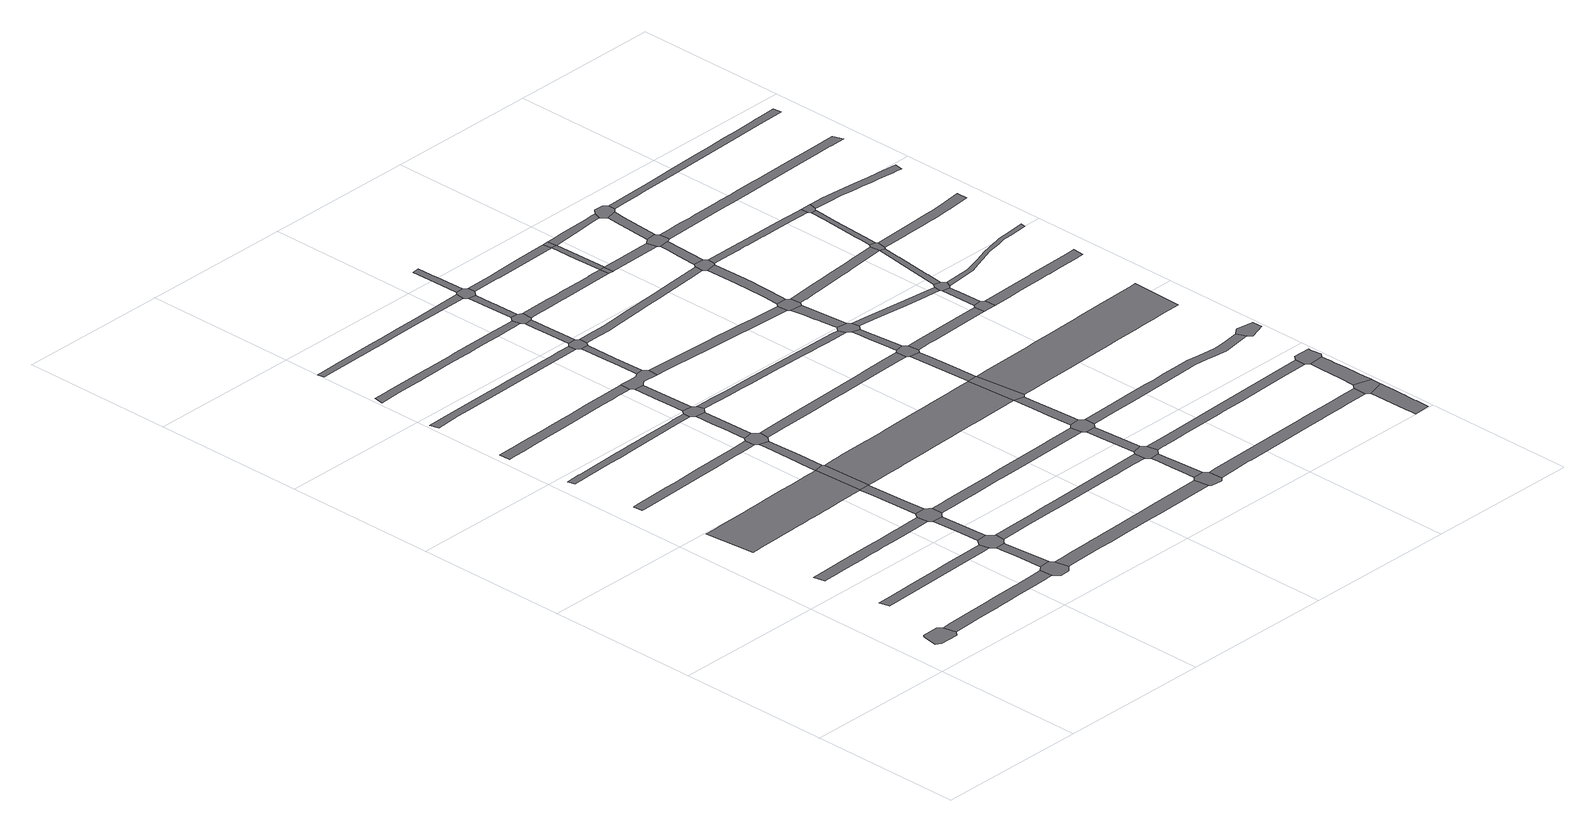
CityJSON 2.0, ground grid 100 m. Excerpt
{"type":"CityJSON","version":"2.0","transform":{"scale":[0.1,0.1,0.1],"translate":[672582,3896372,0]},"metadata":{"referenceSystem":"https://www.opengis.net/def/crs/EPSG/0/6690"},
"CityObjects":{
"road1":{"type":"Road","attributes":{"function":"9","usage":"9","RoadStructureAttribute.widthType":"9","RoadStructureAttribute.width":-9999,"RoadStructureAttribute.sectionType":"9"},"geometry":[{"type":"MultiSurface","lod":"1","boundaries":[[[0,1,2,3,4,5,6,7]]]}]},
"road2":{"type":"Road","attributes":{"function":"9","usage":"9","RoadStructureAttribute.widthType":"2","RoadStructureAttribute.width":7.6,"RoadStructureAttribute.sectionType":"1"},"geometry":[{"type":"MultiSurface","lod":"1","boundaries":[[[8,9,10,11,12,13,14,15,16,17,18,4,3,19,20,21,22,23,24,25,26,27,28,29]]]}]},
"road3":{"type":"Road","attributes":{"function":"9","usage":"9","RoadStructureAttribute.widthType":"2","RoadStructureAttribute.width":6.11,"RoadStructureAttribute.sectionType":"1"},"geometry":[{"type":"MultiSurface","lod":"1","boundaries":[[[30,31,32,33,34,35,36,37,38,39,40,41,42,43,44,45]]]}]},
"road4":{"type":"Road","attributes":{"function":"9","usage":"9","RoadStructureAttribute.widthType":"2","RoadStructureAttribute.width":6.73,"RoadStructureAttribute.sectionType":"1"},"geometry":[{"type":"MultiSurface","lod":"1","boundaries":[[[46,47,48,49,50,51,52,53,54,55,56,57,58,59,60,61,62,63,64,65,66,67,68,69]]]}]},
"road5":{"type":"Road","attributes":{"function":"9","usage":"1","RoadStructureAttribute.widthType":"1","RoadStructureAttribute.width":34.1,"RoadStructureAttribute.sectionType":"1"},"geometry":[{"type":"MultiSurface","lod":"1","boundaries":[[[70,71,72,73,74,75,76,77,78,79,80,81,82,83,84,85,86,87,88,89,90,91,92,93,94,95,96,97,98,99,100,101]]]}]},
"road6":{"type":"Road","attributes":{"function":"9","usage":"9","RoadStructureAttribute.widthType":"9","RoadStructureAttribute.width":-9999,"RoadStructureAttribute.sectionType":"9"},"geometry":[{"type":"MultiSurface","lod":"1","boundaries":[[[102,103,104,105,106,8,29,107,108]]]}]},
"road7":{"type":"Road","attributes":{"function":"9","usage":"9","RoadStructureAttribute.widthType":"2","RoadStructureAttribute.width":6.17,"RoadStructureAttribute.sectionType":"1"},"geometry":[{"type":"MultiSurface","lod":"1","boundaries":[[[109,110,111,112,113,114,115,116,117,118,119,120,121,122,123,124,125,126,127,128,129]]]}]},
"road8":{"type":"Road","attributes":{"function":"9","usage":"9","RoadStructureAttribute.widthType":"2","RoadStructureAttribute.width":7.57,"RoadStructureAttribute.sectionType":"1"},"geometry":[{"type":"MultiSurface","lod":"1","boundaries":[[[130,131,132,133,106,105,134,135,136]]]}]},
"road9":{"type":"Road","attributes":{"function":"9","usage":"9","RoadStructureAttribute.widthType":"9","RoadStructureAttribute.width":-9999,"RoadStructureAttribute.sectionType":"9"},"geometry":[{"type":"MultiSurface","lod":"1","boundaries":[[[34,33,137,130,136,138,139,140,141,142]]]}]},
"road10":{"type":"Road","attributes":{"function":"9","usage":"9","RoadStructureAttribute.widthType":"3","RoadStructureAttribute.width":4.67,"RoadStructureAttribute.sectionType":"1"},"geometry":[{"type":"MultiSurface","lod":"1","boundaries":[[[143,144,145,146,147,148,149,150,151,152,153,154,155,156,157,158,159,160,161,162,163,164,165]]]}]},
"road11":{"type":"Road","attributes":{"function":"9","usage":"9","RoadStructureAttribute.widthType":"2","RoadStructureAttribute.width":7.57,"RoadStructureAttribute.sectionType":"1"},"geometry":[{"type":"MultiSurface","lod":"1","boundaries":[[[141,166,167,168,169,170,142]]]}]},
"road12":{"type":"Road","attributes":{"function":"9","usage":"9","RoadStructureAttribute.widthType":"9","RoadStructureAttribute.width":-9999,"RoadStructureAttribute.sectionType":"9"},"geometry":[{"type":"MultiSurface","lod":"1","boundaries":[[[171,60,59,169,168,172,173,174,175,176]]]}]},
"road13":{"type":"Road","attributes":{"function":"9","usage":"9","RoadStructureAttribute.widthType":"2","RoadStructureAttribute.width":6.96,"RoadStructureAttribute.sectionType":"1"},"geometry":[{"type":"MultiSurface","lod":"1","boundaries":[[[177,178,179,180,181,182,183,184,185,186,187,188,189,190,191,192,193,194,195,196,197,198,199,200,201]]]}]},
"road14":{"type":"Road","attributes":{"function":"9","usage":"9","RoadStructureAttribute.widthType":"2","RoadStructureAttribute.width":7.57,"RoadStructureAttribute.sectionType":"1"},"geometry":[{"type":"MultiSurface","lod":"1","boundaries":[[[202,203,204,100,205,206,171,176]]]}]},
"road15":{"type":"Road","attributes":{"function":"9","usage":"9","RoadStructureAttribute.widthType":"9","RoadStructureAttribute.width":-9999,"RoadStructureAttribute.sectionType":"9"},"geometry":[{"type":"MultiSurface","lod":"1","boundaries":[[[207,208,101,100,204]]]}]},
"road16":{"type":"Road","attributes":{"function":"9","usage":"9","RoadStructureAttribute.widthType":"3","RoadStructureAttribute.width":5.12,"RoadStructureAttribute.sectionType":"1"},"geometry":[{"type":"MultiSurface","lod":"1","boundaries":[[[209,210,211,212,213,214,215,216,217,218,219,220,221,222,223,224,225,226,227,228,229,230,231]]]}]},
"road17":{"type":"Road","attributes":{"function":"9","usage":"9","RoadStructureAttribute.widthType":"2","RoadStructureAttribute.width":6.34,"RoadStructureAttribute.sectionType":"1"},"geometry":[{"type":"MultiSurface","lod":"1","boundaries":[[[208,232,233,234,235,236,237,238,239,240,241,101]]]}]},
"road18":{"type":"Road","attributes":{"function":"9","usage":"9","RoadStructureAttribute.widthType":"3","RoadStructureAttribute.width":5.44,"RoadStructureAttribute.sectionType":"1"},"geometry":[{"type":"MultiSurface","lod":"1","boundaries":[[[242,243,244,245,246,247,248,249,250,251,252,253,254,255,256,257,258,259,260,261,262,263,264,265,266,267,268,269,270,271]]]}]},
"road19":{"type":"Road","attributes":{"function":"9","usage":"9","RoadStructureAttribute.widthType":"9","RoadStructureAttribute.width":-9999,"RoadStructureAttribute.sectionType":"9"},"geometry":[{"type":"MultiSurface","lod":"1","boundaries":[[[236,235,272,273,274,275,109,129]]]}]},
"road20":{"type":"Road","attributes":{"function":"9","usage":"9","RoadStructureAttribute.widthType":"2","RoadStructureAttribute.width":6.34,"RoadStructureAttribute.sectionType":"1"},"geometry":[{"type":"MultiSurface","lod":"1","boundaries":[[[276,277,278,279,280,281,275,274,282]]]}]},
"road21":{"type":"Road","attributes":{"function":"9","usage":"9","RoadStructureAttribute.widthType":"2","RoadStructureAttribute.width":8.76,"RoadStructureAttribute.sectionType":"1"},"geometry":[{"type":"MultiSurface","lod":"1","boundaries":[[[283,284,285,286,287,288,289,290,291,292,293,294,295,296,297,104,103,298,299,300,301,302,303,304,305,306,307,308]]]}]},
"road22":{"type":"Road","attributes":{"function":"9","usage":"9","RoadStructureAttribute.widthType":"3","RoadStructureAttribute.width":4.63,"RoadStructureAttribute.sectionType":"1"},"geometry":[{"type":"MultiSurface","lod":"1","boundaries":[[[309,310,311,312,313,314,315,316,317,318,319,320,321,322,323,324,325,326]]]}]},
"road23":{"type":"Road","attributes":{"function":"9","usage":"9","RoadStructureAttribute.widthType":"9","RoadStructureAttribute.width":-9999,"RoadStructureAttribute.sectionType":"9"},"geometry":[{"type":"MultiSurface","lod":"1","boundaries":[[[276,282,327,328,329,330,148,147]]]}]},
"road24":{"type":"Road","attributes":{"function":"9","usage":"9","RoadStructureAttribute.widthType":"2","RoadStructureAttribute.width":6.34,"RoadStructureAttribute.sectionType":"1"},"geometry":[{"type":"MultiSurface","lod":"1","boundaries":[[[331,332,333,334,335,336,330,329]]]}]},
"road25":{"type":"Road","attributes":{"function":"9","usage":"9","RoadStructureAttribute.widthType":"2","RoadStructureAttribute.width":6.38,"RoadStructureAttribute.sectionType":"1"},"geometry":[{"type":"MultiSurface","lod":"1","boundaries":[[[139,337,338,339,340,341,342,343,344,345,346,347,348,349,350,351,352,353,354,355,356,140]]]}]},
"road26":{"type":"Road","attributes":{"function":"9","usage":"9","RoadStructureAttribute.widthType":"9","RoadStructureAttribute.width":-9999,"RoadStructureAttribute.sectionType":"9"},"geometry":[{"type":"MultiSurface","lod":"1","boundaries":[[[357,358,359,360,188,187,361,333,332,362,363,364,365,366,367]]]}]},
"road27":{"type":"Road","attributes":{"function":"9","usage":"9","RoadStructureAttribute.widthType":"2","RoadStructureAttribute.width":7.06,"RoadStructureAttribute.sectionType":"1"},"geometry":[{"type":"MultiSurface","lod":"1","boundaries":[[[173,368,369,370,371,372,373,374,375,376,377,378,379,380,381,382,383,384,385,386,387,388,389,390,391,392,174]]]}]},
"road28":{"type":"Road","attributes":{"function":"9","usage":"9","RoadStructureAttribute.widthType":"2","RoadStructureAttribute.width":6.54,"RoadStructureAttribute.sectionType":"1"},"geometry":[{"type":"MultiSurface","lod":"1","boundaries":[[[366,393,394,395,396,397,398,367]]]}]},
"road29":{"type":"Road","attributes":{"function":"9","usage":"1","RoadStructureAttribute.widthType":"1","RoadStructureAttribute.width":34.1,"RoadStructureAttribute.sectionType":"1"},"geometry":[{"type":"MultiSurface","lod":"1","boundaries":[[[399,400,401,402,403,404,405,406,407,408,409,410,411,412,413,414,415,207,204,416,417,418,419,420,421,422,423,424,425,426,427,428,429,430,431,432]]]}]},
"road30":{"type":"Road","attributes":{"function":"9","usage":"9","RoadStructureAttribute.widthType":"9","RoadStructureAttribute.width":-9999,"RoadStructureAttribute.sectionType":"9"},"geometry":[{"type":"MultiSurface","lod":"1","boundaries":[[[433,434,220,219,395,394,435,436]]]}]},
"road31":{"type":"Road","attributes":{"function":"9","usage":"9","RoadStructureAttribute.widthType":"2","RoadStructureAttribute.width":6.54,"RoadStructureAttribute.sectionType":"1"},"geometry":[{"type":"MultiSurface","lod":"1","boundaries":[[[437,438,439,440,441,442,434,433]]]}]},
"road32":{"type":"Road","attributes":{"function":"9","usage":"9","RoadStructureAttribute.widthType":"9","RoadStructureAttribute.width":-9999,"RoadStructureAttribute.sectionType":"9"},"geometry":[{"type":"MultiSurface","lod":"1","boundaries":[[[443,444,257,256,440,439,445,446]]]}]},
"road33":{"type":"Road","attributes":{"function":"9","usage":"9","RoadStructureAttribute.widthType":"2","RoadStructureAttribute.width":7.12,"RoadStructureAttribute.sectionType":"1"},"geometry":[{"type":"MultiSurface","lod":"1","boundaries":[[[272,447,448,449,450,451,452,453,454,455,456,457,458,459,460,461,462,463,464,465,466,467,468,469,470,471,273]]]}]},
"road34":{"type":"Road","attributes":{"function":"9","usage":"9","RoadStructureAttribute.widthType":"2","RoadStructureAttribute.width":6.54,"RoadStructureAttribute.sectionType":"1"},"geometry":[{"type":"MultiSurface","lod":"1","boundaries":[[[472,444,443,473,474,475,476,477,478]]]}]},
"road35":{"type":"Road","attributes":{"function":"9","usage":"9","RoadStructureAttribute.widthType":"9","RoadStructureAttribute.width":-9999,"RoadStructureAttribute.sectionType":"9"},"geometry":[{"type":"MultiSurface","lod":"1","boundaries":[[[479,480,481,309,326,478,477,482,483]]]}]},
"road36":{"type":"Road","attributes":{"function":"9","usage":"9","RoadStructureAttribute.widthType":"3","RoadStructureAttribute.width":4.67,"RoadStructureAttribute.sectionType":"1"},"geometry":[{"type":"MultiSurface","lod":"1","boundaries":[[[327,484,485,486,487,488,489,490,491,492,493,494,495,496,497,498,499,500,501,502,503,504,505,506,328]]]}]},
"road37":{"type":"Road","attributes":{"function":"9","usage":"9","RoadStructureAttribute.widthType":"9","RoadStructureAttribute.width":-9999,"RoadStructureAttribute.sectionType":"9"},"geometry":[{"type":"MultiSurface","lod":"1","boundaries":[[[507,508,509,283,308,510,511,512]]]}]},
"road38":{"type":"Road","attributes":{"function":"9","usage":"9","RoadStructureAttribute.widthType":"2","RoadStructureAttribute.width":6.54,"RoadStructureAttribute.sectionType":"1"},"geometry":[{"type":"MultiSurface","lod":"1","boundaries":[[[513,514,481,480,515,516,517,518]]]}]},
"road39":{"type":"Road","attributes":{"function":"9","usage":"9","RoadStructureAttribute.widthType":"2","RoadStructureAttribute.width":7.43,"RoadStructureAttribute.sectionType":"1"},"geometry":[{"type":"MultiSurface","lod":"1","boundaries":[[[519,520,521,522,509,508,523,524,525]]]}]},
"road40":{"type":"Road","attributes":{"function":"9","usage":"9","RoadStructureAttribute.widthType":"9","RoadStructureAttribute.width":-9999,"RoadStructureAttribute.sectionType":"9"},"geometry":[{"type":"MultiSurface","lod":"1","boundaries":[[[526,527,528,529,349,348,519,525]]]}]},
"road41":{"type":"Road","attributes":{"function":"9","usage":"9","RoadStructureAttribute.widthType":"2","RoadStructureAttribute.width":6.96,"RoadStructureAttribute.sectionType":"1"},"geometry":[{"type":"MultiSurface","lod":"1","boundaries":[[[530,531,532,533,534,535,536,537,538,539,540,541,542,543,365,364]]]}]},
"road42":{"type":"Road","attributes":{"function":"9","usage":"9","RoadStructureAttribute.widthType":"2","RoadStructureAttribute.width":7.43,"RoadStructureAttribute.sectionType":"1"},"geometry":[{"type":"MultiSurface","lod":"1","boundaries":[[[544,545,529,528,546,547,548,549]]]}]},
"road43":{"type":"Road","attributes":{"function":"9","usage":"9","RoadStructureAttribute.widthType":"9","RoadStructureAttribute.width":-9999,"RoadStructureAttribute.sectionType":"9"},"geometry":[{"type":"MultiSurface","lod":"1","boundaries":[[[550,551,378,377,544,549,552,553]]]}]},
"road44":{"type":"Road","attributes":{"function":"9","usage":"9","RoadStructureAttribute.widthType":"2","RoadStructureAttribute.width":6.18,"RoadStructureAttribute.sectionType":"1"},"geometry":[{"type":"MultiSurface","lod":"1","boundaries":[[[554,555,556,557,558,559,560,561,562,563,446,445,564,565,566,567,568,569,570]]]}]},
"road45":{"type":"Road","attributes":{"function":"9","usage":"9","RoadStructureAttribute.widthType":"2","RoadStructureAttribute.width":7.43,"RoadStructureAttribute.sectionType":"1"},"geometry":[{"type":"MultiSurface","lod":"1","boundaries":[[[571,572,573,551,550,574,575,576,577,430]]]}]},
"road46":{"type":"Road","attributes":{"function":"9","usage":"9","RoadStructureAttribute.widthType":"3","RoadStructureAttribute.width":5.29,"RoadStructureAttribute.sectionType":"1"},"geometry":[{"type":"MultiSurface","lod":"1","boundaries":[[[435,578,579,580,581,582,583,584,585,586,587,588,589,590,591,592,593,594,595,596,597,436]]]}]},
"road47":{"type":"Road","attributes":{"function":"9","usage":"9","RoadStructureAttribute.widthType":"3","RoadStructureAttribute.width":5.24,"RoadStructureAttribute.sectionType":"1"},"geometry":[{"type":"MultiSurface","lod":"1","boundaries":[[[598,599,600,601,602,603,604,605,606,607,608,479,483]]]}]},
"road48":{"type":"Road","attributes":{"function":"9","usage":"9","RoadStructureAttribute.widthType":"9","RoadStructureAttribute.width":-9999,"RoadStructureAttribute.sectionType":"9"},"geometry":[{"type":"MultiSurface","lod":"1","boundaries":[[[577,609,610,431,430]]]}]},
"road49":{"type":"Road","attributes":{"function":"9","usage":"9","RoadStructureAttribute.widthType":"3","RoadStructureAttribute.width":5.95,"RoadStructureAttribute.sectionType":"1"},"geometry":[{"type":"MultiSurface","lod":"1","boundaries":[[[611,612,431,610,613,614,615,616,617]]]}]},
"road50":{"type":"Road","attributes":{"function":"9","usage":"9","RoadStructureAttribute.widthType":"9","RoadStructureAttribute.width":-9999,"RoadStructureAttribute.sectionType":"9"},"geometry":[{"type":"MultiSurface","lod":"1","boundaries":[[[618,619,620,621,460,459,611,617]]]}]},
"road51":{"type":"Road","attributes":{"function":"9","usage":"9","RoadStructureAttribute.widthType":"2","RoadStructureAttribute.width":6.65,"RoadStructureAttribute.sectionType":"1"},"geometry":[{"type":"MultiSurface","lod":"1","boundaries":[[[622,623,624,625,621,620,626,627,628]]]}]},
"road52":{"type":"Road","attributes":{"function":"9","usage":"9","RoadStructureAttribute.widthType":"9","RoadStructureAttribute.width":-9999,"RoadStructureAttribute.sectionType":"9"},"geometry":[{"type":"MultiSurface","lod":"1","boundaries":[[[629,630,554,570]]]}]},
"road53":{"type":"Road","attributes":{"function":"9","usage":"9","RoadStructureAttribute.widthType":"9","RoadStructureAttribute.width":-9999,"RoadStructureAttribute.sectionType":"9"},"geometry":[{"type":"MultiSurface","lod":"1","boundaries":[[[631,632,633,498,497,622,628,634]]]}]},
"road54":{"type":"Road","attributes":{"function":"9","usage":"9","RoadStructureAttribute.widthType":"4","RoadStructureAttribute.width":3.49,"RoadStructureAttribute.sectionType":"1"},"geometry":[{"type":"MultiSurface","lod":"1","boundaries":[[[635,636,601,637,638,639,640,641,554,630,642]]]}]},
"road55":{"type":"Road","attributes":{"function":"9","usage":"9","RoadStructureAttribute.widthType":"2","RoadStructureAttribute.width":6.65,"RoadStructureAttribute.sectionType":"1"},"geometry":[{"type":"MultiSurface","lod":"1","boundaries":[[[643,644,645,646,647,648,649,650,651,652,633,632]]]}]},
"road56":{"type":"Road","attributes":{"function":"9","usage":"9","RoadStructureAttribute.widthType":"2","RoadStructureAttribute.width":8.28,"RoadStructureAttribute.sectionType":"1"},"geometry":[{"type":"MultiSurface","lod":"1","boundaries":[[[512,653,654,655,656,657,658,659,660,661,662,663,664,665,666,667,668,669,670,671,507]]]}]},
"road57":{"type":"Road","attributes":{"function":"9","usage":"9","RoadStructureAttribute.widthType":"9","RoadStructureAttribute.width":-9999,"RoadStructureAttribute.sectionType":"9"},"geometry":[{"type":"MultiSurface","lod":"1","boundaries":[[[601,636,672,673,602]]]}]},
"road58":{"type":"Road","attributes":{"function":"9","usage":"9","RoadStructureAttribute.widthType":"9","RoadStructureAttribute.width":-9999,"RoadStructureAttribute.sectionType":"9"},"geometry":[{"type":"MultiSurface","lod":"1","boundaries":[[[535,645,644,674,675,676,677,536]]]}]},
"road59":{"type":"Road","attributes":{"function":"9","usage":"9","RoadStructureAttribute.widthType":"2","RoadStructureAttribute.width":6.18,"RoadStructureAttribute.sectionType":"1"},"geometry":[{"type":"MultiSurface","lod":"1","boundaries":[[[630,629,678,679,680,681,682,683,684]]]}]},
"road60":{"type":"Road","attributes":{"function":"9","usage":"9","RoadStructureAttribute.widthType":"2","RoadStructureAttribute.width":6.67,"RoadStructureAttribute.sectionType":"1"},"geometry":[{"type":"MultiSurface","lod":"1","boundaries":[[[685,686,687,688,689,527,526,690,691,692,693,694,695,696,697,698,699,700,701,702,703,704,705]]]}]},
"road61":{"type":"Road","attributes":{"function":"9","usage":"9","RoadStructureAttribute.widthType":"2","RoadStructureAttribute.width":6.65,"RoadStructureAttribute.sectionType":"1"},"geometry":[{"type":"MultiSurface","lod":"1","boundaries":[[[706,707,708,709,710,711,677,676,712,713,714,715,716,717]]]}]},
"road62":{"type":"Road","attributes":{"function":"9","usage":"9","RoadStructureAttribute.widthType":"2","RoadStructureAttribute.width":7.12,"RoadStructureAttribute.sectionType":"1"},"geometry":[{"type":"MultiSurface","lod":"1","boundaries":[[[718,619,618,719,720,721,722,723]]]}]},
"road63":{"type":"Road","attributes":{"function":"9","usage":"9","RoadStructureAttribute.widthType":"9","RoadStructureAttribute.width":-9999,"RoadStructureAttribute.sectionType":"9"},"geometry":[{"type":"MultiSurface","lod":"1","boundaries":[[[724,725,587,586,706,717,726,727]]]}]},
"road64":{"type":"Road","attributes":{"function":"9","usage":"9","RoadStructureAttribute.widthType":"3","RoadStructureAttribute.width":5.24,"RoadStructureAttribute.sectionType":"1"},"geometry":[{"type":"MultiSurface","lod":"1","boundaries":[[[728,729,730,731,732,733,734,735,736,672,636,737]]]}]},
"road65":{"type":"Road","attributes":{"function":"9","usage":"9","RoadStructureAttribute.widthType":"2","RoadStructureAttribute.width":6.51,"RoadStructureAttribute.sectionType":"1"},"geometry":[{"type":"MultiSurface","lod":"1","boundaries":[[[552,738,739,740,741,742,743,744,745,746,747,748,749,750,751,752,753,754,755,756,757,758,759,760,761,553]]]}]},
"road66":{"type":"Road","attributes":{"function":"9","usage":"9","RoadStructureAttribute.widthType":"2","RoadStructureAttribute.width":6.65,"RoadStructureAttribute.sectionType":"1"},"geometry":[{"type":"MultiSurface","lod":"1","boundaries":[[[724,762,763,764,765,766,767,725]]]}]},
"road67":{"type":"Road","attributes":{"function":"9","usage":"9","RoadStructureAttribute.widthType":"3","RoadStructureAttribute.width":4.36,"RoadStructureAttribute.sectionType":"1"},"geometry":[{"type":"MultiSurface","lod":"1","boundaries":[[[768,769,770,771,772,773,774,775,776,777,778,779,631,634]]]}]},
"road68":{"type":"Road","attributes":{"function":"9","usage":"9","RoadStructureAttribute.widthType":"9","RoadStructureAttribute.width":-9999,"RoadStructureAttribute.sectionType":"9"},"geometry":[{"type":"MultiSurface","lod":"1","boundaries":[[[679,763,762,780,781,782,783,680]]]}]},
"road69":{"type":"Road","attributes":{"function":"9","usage":"1","RoadStructureAttribute.widthType":"1","RoadStructureAttribute.width":34.1,"RoadStructureAttribute.sectionType":"1"},"geometry":[{"type":"MultiSurface","lod":"1","boundaries":[[[784,785,786,787,788,789,790,791,792,793,794,795,796,797,798,799,800,801,802,610,609,803,804,805,806,807,808,809,810,811,812,813,814,815,816]]]}]},
"road70":{"type":"Road","attributes":{"function":"9","usage":"9","RoadStructureAttribute.widthType":"2","RoadStructureAttribute.width":6.65,"RoadStructureAttribute.sectionType":"1"},"geometry":[{"type":"MultiSurface","lod":"1","boundaries":[[[782,817,818,819,820,821,822,783]]]}]},
"road71":{"type":"Road","attributes":{"function":"9","usage":"9","RoadStructureAttribute.widthType":"2","RoadStructureAttribute.width":6.67,"RoadStructureAttribute.sectionType":"1"},"geometry":[{"type":"MultiSurface","lod":"1","boundaries":[[[823,824,825,826,827,828,829,830,831,832,833,834,835,836,837,838,839,840,841,842,843,844,675,674]]]}]},
"road72":{"type":"Road","attributes":{"function":"9","usage":"9","RoadStructureAttribute.widthType":"9","RoadStructureAttribute.width":-9999,"RoadStructureAttribute.sectionType":"9"},"geometry":[{"type":"MultiSurface","lod":"1","boundaries":[[[845,846,847,732,731,820,819,848]]]}]},
"road73":{"type":"Road","attributes":{"function":"9","usage":"9","RoadStructureAttribute.widthType":"9","RoadStructureAttribute.width":-9999,"RoadStructureAttribute.sectionType":"9"},"geometry":[{"type":"MultiSurface","lod":"1","boundaries":[[[723,722,849,850,851,852]]]}]},
"road74":{"type":"Road","attributes":{"function":"9","usage":"9","RoadStructureAttribute.widthType":"3","RoadStructureAttribute.width":5.29,"RoadStructureAttribute.sectionType":"1"},"geometry":[{"type":"MultiSurface","lod":"1","boundaries":[[[852,851,853,854,855]]]}]},
"road75":{"type":"Road","attributes":{"function":"9","usage":"9","RoadStructureAttribute.widthType":"9","RoadStructureAttribute.width":-9999,"RoadStructureAttribute.sectionType":"9"},"geometry":[{"type":"MultiSurface","lod":"1","boundaries":[[[854,856,857,858,859,860,773,772,855]]]}]},
"road76":{"type":"Road","attributes":{"function":"9","usage":"9","RoadStructureAttribute.widthType":"2","RoadStructureAttribute.width":11.16,"RoadStructureAttribute.sectionType":"1"},"geometry":[{"type":"MultiSurface","lod":"1","boundaries":[[[861,862,863,864,865,866,867,868,869,870,871,872,873,874,875,876,877]]]}]},
"road77":{"type":"Road","attributes":{"function":"9","usage":"9","RoadStructureAttribute.widthType":"3","RoadStructureAttribute.width":5.08,"RoadStructureAttribute.sectionType":"1"},"geometry":[{"type":"MultiSurface","lod":"1","boundaries":[[[726,878,879,880,881,882,883,884,885,886,887,888,889,890,891,892,893,894,727]]]}]},
"road78":{"type":"Road","attributes":{"function":"9","usage":"9","RoadStructureAttribute.widthType":"9","RoadStructureAttribute.width":-9999,"RoadStructureAttribute.sectionType":"9"},"geometry":[{"type":"MultiSurface","lod":"1","boundaries":[[[895,663,662,862,861,896]]]}]},
"road79":{"type":"Road","attributes":{"function":"9","usage":"9","RoadStructureAttribute.widthType":"3","RoadStructureAttribute.width":5.29,"RoadStructureAttribute.sectionType":"1"},"geometry":[{"type":"MultiSurface","lod":"1","boundaries":[[[897,898,899,900,901,902,903,834,904,905,906,859,858]]]}]},
"road80":{"type":"Road","attributes":{"function":"9","usage":"9","RoadStructureAttribute.widthType":"2","RoadStructureAttribute.width":11.16,"RoadStructureAttribute.sectionType":"1"},"geometry":[{"type":"MultiSurface","lod":"1","boundaries":[[[907,908,909,910,895,896,911,912,913,914,915,916,917]]]}]},
"road81":{"type":"Road","attributes":{"function":"9","usage":"9","RoadStructureAttribute.widthType":"9","RoadStructureAttribute.width":-9999,"RoadStructureAttribute.sectionType":"9"},"geometry":[{"type":"MultiSurface","lod":"1","boundaries":[[[907,917,918,919,920,921,922,923,685,705]]]}]},
"road82":{"type":"Road","attributes":{"function":"9","usage":"9","RoadStructureAttribute.widthType":"9","RoadStructureAttribute.width":-9999,"RoadStructureAttribute.sectionType":"9"},"geometry":[{"type":"MultiSurface","lod":"1","boundaries":[[[924,925,835,834,903,926,927]]]}]},
"road83":{"type":"Road","attributes":{"function":"9","usage":"9","RoadStructureAttribute.widthType":"2","RoadStructureAttribute.width":7.12,"RoadStructureAttribute.sectionType":"1"},"geometry":[{"type":"MultiSurface","lod":"1","boundaries":[[[928,929,930,931,932,933,934,850,849,935,936,937,938,939,940,941,942,943,944,945]]]}]},
"road84":{"type":"Road","attributes":{"function":"9","usage":"9","RoadStructureAttribute.widthType":"9","RoadStructureAttribute.width":-9999,"RoadStructureAttribute.sectionType":"9"},"geometry":[{"type":"MultiSurface","lod":"1","boundaries":[[[946,947,749,748,948,949,950]]]}]},
"road85":{"type":"Road","attributes":{"function":"9","usage":"9","RoadStructureAttribute.widthType":"4","RoadStructureAttribute.width":3.37,"RoadStructureAttribute.sectionType":"1"},"geometry":[{"type":"MultiSurface","lod":"1","boundaries":[[[924,951,952,953,954,955,956,957,958,925]]]}]},
"road86":{"type":"Road","attributes":{"function":"9","usage":"9","RoadStructureAttribute.widthType":"4","RoadStructureAttribute.width":3.22,"RoadStructureAttribute.sectionType":"1"},"geometry":[{"type":"MultiSurface","lod":"1","boundaries":[[[959,960,961,962,963,964,965,966,967,857,856,968,969,970,971,972,973,974,975,976,977,978]]]}]},
"road87":{"type":"Road","attributes":{"function":"9","usage":"9","RoadStructureAttribute.widthType":"9","RoadStructureAttribute.width":-9999,"RoadStructureAttribute.sectionType":"9"},"geometry":[{"type":"MultiSurface","lod":"1","boundaries":[[[955,954,979,980,981,889,888]]]}]},
"road88":{"type":"Road","attributes":{"function":"9","usage":"9","RoadStructureAttribute.widthType":"2","RoadStructureAttribute.width":6.57,"RoadStructureAttribute.sectionType":"1"},"geometry":[{"type":"MultiSurface","lod":"1","boundaries":[[[982,983,984,985,986,987,988,989,990,991,992,993,994,995,996,997,998,999,1000,1001,781,780,1002,1003,1004,1005,1006,1007,1008,1009,1010,1011,1012]]]}]},
"road89":{"type":"Road","attributes":{"function":"9","usage":"9","RoadStructureAttribute.widthType":"2","RoadStructureAttribute.width":6.67,"RoadStructureAttribute.sectionType":"1"},"geometry":[{"type":"MultiSurface","lod":"1","boundaries":[[[926,1013,1014,1015,1016,1017,1018,1019,1020,1021,1022,1023,1024,1025,1026,1027,1028,927]]]}]},
"road90":{"type":"Road","attributes":{"function":"9","usage":"9","RoadStructureAttribute.widthType":"3","RoadStructureAttribute.width":4.8,"RoadStructureAttribute.sectionType":"1"},"geometry":[{"type":"MultiSurface","lod":"1","boundaries":[[[1029,1030,1031,1032,1033,1034,1035,1036,1037,1038,1039,1040,1041,845,848,1042,1043,1044,1045,1046,1047,1048,1049,1050,1051]]]}]},
"road91":{"type":"Road","attributes":{"function":"9","usage":"9","RoadStructureAttribute.widthType":"3","RoadStructureAttribute.width":5.08,"RoadStructureAttribute.sectionType":"1"},"geometry":[{"type":"MultiSurface","lod":"1","boundaries":[[[1052,1053,1054,1055,1056,1057,1058,981,980,1059,1060,1061,1062,1063,1064,1065,1066,1067,1068,1069,1070,1071]]]}]}
},
"vertices":[
[197,231,0],[228,211,0],[347,210,0],[374,239,0],[358,323,0],[333,348,0],[222,345,0],[211,331,0],
[1185,356,0],[1116,353,0],[1001,348,0],[996,348,0],[963,347,0],[846,342,0],[795,340,0],[715,337,0],[534,330,0],[462,327,0],[411,325,0],[503,244,0],[560,246,0],[612,249,0],[715,253,0],[752,254,0],[821,257,0],[899,260,0],[1018,265,0],[1144,270,0],[1168,271,0],[1191,272,0],
[542,711,0],[1034,727,0],[1132,730,0],[1172,731,0],[1160,799,0],[984,793,0],[888,789,0],[866,788,0],[811,786,0],[757,784,0],[677,781,0],[639,779,0],[546,776,0],[433,771,0],[316,770,0],[332,704,0],
[284,1153,0],[311,1154,0],[358,1155,0],[421,1157,0],[538,1162,0],[592,1163,0],[661,1166,0],[693,1167,0],[733,1168,0],[784,1170,0],[854,1172,0],[914,1174,0],[1067,1180,0],[1151,1183,0],[1142,1254,0],[1086,1253,0],[980,1249,0],[954,1248,0],[827,1244,0],[736,1241,0],[647,1239,0],[485,1233,0],[373,1230,0],[268,1226,0],
[1130,2019,0],[1045,2016,0],[991,2014,0],[927,2012,0],[849,2010,0],[704,2005,0],[650,2003,0],[567,2000,0],[512,1998,0],[347,1993,0],[271,1990,0],[209,1988,0],[242,1660,0],[271,1661,0],[319,1663,0],[464,1668,0],[478,1669,0],[480,1669,0],[587,1672,0],[603,1673,0],[683,1675,0],[717,1677,0],[738,1677,0],[794,1679,0],[851,1681,0],[874,1682,0],[966,1685,0],[1054,1688,0],[1087,1689,0],[1144,1691,0],[1147,1691,0],[1133,2019,0],
[1309,255,0],[1327,272,0],[1310,362,0],[1289,389,0],[1219,382,0],[1228,236,0],[1291,239,0],
[1101,2526,0],[991,2522,0],[801,2514,0],[690,2509,0],[500,2501,0],[430,2498,0],[198,2489,0],[152,2487,0],[152,2424,0],[178,2425,0],[279,2428,0],[535,2438,0],[628,2441,0],[678,2443,0],[774,2446,0],[865,2449,0],[951,2453,0],[994,2454,0],[1005,2454,0],[1036,2456,0],[1104,2458,0],
[1201,701,0],[1203,670,0],[1209,555,0],[1215,455,0],[1276,557,0],[1266,671,0],[1264,705,0],
[1191,712,0],[1276,718,0],[1297,740,0],[1301,804,0],[1261,842,0],[1191,836,0],
[415,2907,0],[493,2910,0],[614,2915,0],[990,2930,0],[1086,2934,0],[1086,2981,0],[995,2977,0],[972,2976,0],[941,2975,0],[890,2973,0],[855,2972,0],[824,2971,0],[785,2970,0],[742,2968,0],[727,2967,0],[702,2966,0],[625,2964,0],[568,2962,0],[522,2960,0],[215,2948,0],[198,2948,0],[101,2944,0],[111,2895,0],
[1256,935,0],[1251,1011,0],[1243,1156,0],[1174,1159,0],[1183,986,0],
[1168,1288,0],[1256,1171,0],[1271,1188,0],[1274,1262,0],[1262,1272,0],[1239,1291,0],
[115,3349,0],[178,3351,0],[269,3355,0],[340,3357,0],[414,3360,0],[509,3364,0],[856,3377,0],[925,3379,0],[988,3382,0],[1002,3382,0],[1078,3385,0],[1078,3453,0],[1074,3453,0],[965,3449,0],[792,3443,0],[637,3438,0],[585,3437,0],[564,3436,0],[504,3434,0],[418,3431,0],[248,3426,0],[163,3423,0],[145,3422,0],[58,3420,0],[62,3347,0],
[1231,1438,0],[1218,1692,0],[1218,1695,0],[1147,1688,0],[1152,1591,0],
[1210,2023,0],[1201,2032,0],
[45,3871,0],[198,3879,0],[211,3879,0],[292,3881,0],[360,3882,0],[447,3884,0],[777,3892,0],[826,3893,0],[883,3895,0],[942,3896,0],[1194,3902,0],[1190,3954,0],[1112,3952,0],[1035,3950,0],[972,3949,0],[807,3945,0],[658,3942,0],[642,3941,0],[603,3940,0],[525,3939,0],[429,3936,0],[189,3931,0],[30,3927,0],
[1196,2200,0],[1194,2258,0],[1192,2308,0],[1188,2429,0],[1128,2442,0],[1129,2392,0],[1130,2278,0],[1131,2151,0],[1132,2129,0],[1133,2022,0],
[177,4296,0],[327,4300,0],[357,4300,0],[386,4301,0],[493,4303,0],[556,4305,0],[645,4307,0],[744,4309,0],[759,4310,0],[829,4311,0],[933,4314,0],[1002,4315,0],[1087,4317,0],[1130,4318,0],[1189,4320,0],[1180,4376,0],[1122,4374,0],[1029,4372,0],[710,4365,0],[649,4363,0],[613,4363,0],[509,4360,0],[480,4359,0],[461,4359,0],[398,4358,0],[176,4352,0],[152,4352,0],[113,4351,0],[35,4349,0],[28,4289,0],
[1217,2463,0],[1225,2528,0],[1188,2559,0],[1122,2548,0],
[1112,2909,0],[1116,2790,0],[1116,2755,0],[1117,2728,0],[1119,2667,0],[1120,2640,0],[1178,2905,0],
[2495,406,0],[2311,399,0],[2151,393,0],[2022,388,0],[1986,387,0],[1911,384,0],[1798,380,0],[1730,377,0],[1666,375,0],[1612,373,0],[1586,372,0],[1445,367,0],[1391,365,0],[1379,364,0],[1357,363,0],[1382,274,0],[1600,281,0],[1686,284,0],[1769,286,0],[1885,290,0],[1895,290,0],[1924,291,0],[2004,294,0],[2094,297,0],[2147,298,0],[2509,310,0],
[1180,4796,0],[819,4785,0],[677,4781,0],[540,4776,0],[480,4775,0],[171,4765,0],[129,4764,0],[6,4760,0],[14,4718,0],[142,4721,0],[169,4721,0],[449,4727,0],[504,4729,0],[588,4730,0],[785,4735,0],[918,4737,0],[988,4739,0],[1175,4743,0],
[1207,2935,0],[1193,2982,0],[1173,3001,0],[1107,3006,0],
[1172,3035,0],[1161,3360,0],[1097,3359,0],[1100,3270,0],[1102,3180,0],[1104,3097,0],
[1410,743,0],[1498,746,0],[1666,751,0],[1786,754,0],[1844,756,0],[1866,756,0],[2188,766,0],[2249,767,0],[2294,769,0],[2376,771,0],[2396,772,0],[2482,774,0],[2478,844,0],[1827,822,0],[1774,820,0],[1731,819,0],[1666,817,0],[1631,815,0],[1560,813,0],[1461,810,0],
[1204,3453,0],[1156,3453,0],[1108,3453,0],[1090,3453,0],[1097,3369,0],[1174,3370,0],[1195,3386,0],[1299,3381,0],[1303,3448,0],[1276,3473,0],[1227,3471,0],
[1378,1192,0],[1442,1194,0],[1546,1197,0],[1760,1204,0],[1790,1205,0],[1938,1209,0],[2200,1218,0],[2303,1221,0],[2392,1224,0],[2453,1226,0],[2442,1300,0],[2312,1296,0],[2247,1294,0],[2227,1293,0],[2189,1292,0],[2171,1292,0],[2080,1289,0],[1980,1285,0],[1940,1284,0],[1852,1281,0],[1742,1277,0],[1466,1268,0],[1395,1266,0],[1348,1264,0],[1310,1263,0],
[1271,3684,0],[1270,3884,0],[1220,3883,0],[1223,3692,0],[1224,3640,0],[1227,3499,0],
[2318,2062,0],[2240,2059,0],[2115,2055,0],[2082,2054,0],[2048,2052,0],[1992,2050,0],[1913,2048,0],[1881,2047,0],[1786,2043,0],[1716,2041,0],[1697,2040,0],[1580,2036,0],[1563,2035,0],[1370,2029,0],[1323,2027,0],[1292,2026,0],[1259,2025,0],[1221,1695,0],[1295,1698,0],[1380,1701,0],[1493,1704,0],[1504,1705,0],[1694,1712,0],[1735,1713,0],[1852,1717,0],[1919,1720,0],[1974,1721,0],[2067,1725,0],[2160,1728,0],[2223,1730,0],[2377,1736,0],[2449,1738,0],[2429,2066,0],[2426,2066,0],
[1268,3976,0],[1213,3975,0],[1284,3904,0],[1288,3960,0],
[1265,4071,0],[1263,4132,0],[1258,4301,0],[1205,4295,0],[1207,4225,0],[1209,4140,0],
[1252,4403,0],[1203,4402,0],[1276,4320,0],[1277,4385,0],
[1290,2465,0],[1375,2468,0],[1384,2468,0],[1566,2474,0],[1663,2478,0],[1748,2481,0],[1837,2484,0],[1852,2484,0],[1916,2486,0],[1944,2487,0],[2103,2493,0],[2335,2501,0],[2390,2502,0],[2387,2575,0],[2372,2575,0],[2275,2571,0],[2095,2563,0],[2071,2562,0],[2026,2560,0],[1924,2556,0],[1832,2552,0],[1574,2542,0],[1502,2539,0],[1367,2534,0],[1304,2531,0],
[1200,4538,0],[1249,4542,0],[1248,4563,0],[1248,4564,0],[1247,4601,0],[1244,4713,0],[1196,4720,0],
[1272,4794,0],[1248,4814,0],[1196,4814,0],[1259,4730,0],[1272,4745,0],
[1321,2934,0],[1340,2934,0],[1451,2933,0],[1502,2933,0],[1582,2933,0],[1772,2932,0],[1894,2931,0],[2007,2930,0],[2080,2930,0],[2138,2930,0],[2175,2929,0],[2187,2929,0],[2253,2929,0],[2354,2928,0],[2338,2977,0],[2294,2977,0],[1601,2980,0],[1470,2981,0],[1455,2981,0],[1433,2981,0],[1394,2981,0],[1313,2982,0],[1270,2982,0],
[2616,406,0],[2589,429,0],[2517,426,0],[2520,299,0],[2593,291,0],[2619,315,0],
[1190,5139,0],[1193,4974,0],[1242,5010,0],[1242,5040,0],[1241,5056,0],[1239,5144,0],
[2505,743,0],[2509,698,0],[2512,596,0],[2514,517,0],[2579,604,0],[2573,700,0],[2570,753,0],
[2599,784,0],[2586,856,0],[2559,878,0],[2495,865,0],
[1375,3378,0],[1435,3375,0],[1571,3368,0],[1698,3362,0],[2244,3335,0],[2308,3332,0],[2306,3404,0],[2118,3413,0],[2018,3417,0],[1955,3420,0],[1925,3421,0],[1821,3426,0],[1771,3428,0],[1707,3431,0],
[2473,1205,0],[2479,1104,0],[2550,1042,0],[2549,1070,0],[2548,1085,0],[2542,1208,0],
[2538,1330,0],[2467,1323,0],[2567,1235,0],[2569,1307,0],
[1923,4399,0],[1920,4399,0],[1829,4397,0],[1827,4397,0],[1740,4395,0],[1586,4392,0],[1584,4392,0],[1524,4391,0],[1523,4391,0],[1492,4390,0],[1330,4322,0],[1413,4323,0],[1536,4326,0],[1560,4327,0],[1668,4329,0],[1888,4334,0],[1926,4335,0],
[2449,1735,0],[2456,1566,0],[2460,1486,0],[2536,1362,0],[2529,1484,0],[2518,1655,0],[2514,1722,0],
[1387,3906,0],[1474,3908,0],[1582,3917,0],[1799,3935,0],[1825,3937,0],[1918,3945,0],[2057,3956,0],[2247,3972,0],[2305,3977,0],[2308,4032,0],[2099,4015,0],[2022,4009,0],[1987,4006,0],[1932,4001,0],[1801,3991,0],[1685,3981,0],[1673,3980,0],[1551,3970,0],[1489,3965,0],[1367,3962,0],
[1455,4749,0],[1481,4749,0],[1912,4759,0],[1915,4759,0],[1907,4819,0],[1884,4818,0],[1771,4814,0],[1691,4811,0],[1629,4808,0],[1541,4805,0],[1451,4801,0],
[2535,1739,0],[2497,2069,0],
[2407,2488,0],[2429,2069,0],[2496,2072,0],[2489,2215,0],[2484,2317,0],[2480,2386,0],[2475,2484,0],
[2493,2506,0],[2483,2576,0],[2459,2599,0],[2404,2590,0],
[2382,2907,0],[2386,2847,0],[2391,2782,0],[2401,2638,0],[2447,2743,0],[2442,2809,0],[2435,2897,0],
[1961,4335,0],[1959,4400,0],
[2452,2975,0],[2431,2994,0],[2362,3004,0],[2456,2925,0],
[1952,4756,0],[1952,4759,0],[1915,4756,0],[1919,4580,0],[1921,4502,0],[1921,4496,0],[1923,4402,0],[1959,4403,0],
[2418,3143,0],[2403,3313,0],[2324,3321,0],[2333,3249,0],[2335,3230,0],[2343,3164,0],[2348,3121,0],[2350,3105,0],[2351,3095,0],[2360,3023,0],
[2779,323,0],[2850,326,0],[2877,327,0],[3203,338,0],[3346,343,0],[3464,347,0],[3522,349,0],[3624,352,0],[3703,355,0],[3837,360,0],[3839,446,0],[3734,443,0],[3672,441,0],[3620,439,0],[3517,436,0],[3421,433,0],[3363,431,0],[3334,430,0],[2677,408,0],
[1949,4821,0],[1927,4820,0],
[2417,3336,0],[2413,3406,0],[2393,3423,0],[2321,3422,0],
[1986,4336,0],[2327,4343,0],[2314,4408,0],[2267,4407,0],[2075,4403,0],[2030,4402,0],[1962,4400,0],
[3844,896,0],[3094,869,0],[2901,862,0],[2768,858,0],[2652,854,0],[2647,786,0],[2666,786,0],[2675,786,0],[2709,788,0],[2722,788,0],[2760,789,0],[2777,790,0],[2790,790,0],[2822,791,0],[3125,801,0],[3164,803,0],[3313,808,0],[3429,812,0],[3544,815,0],[3716,821,0],[3843,825,0],
[2329,3958,0],[2331,3835,0],[2333,3745,0],[2329,3544,0],[2327,3513,0],[2325,3490,0],[2394,3459,0],[2398,3566,0],[2400,3651,0],[2401,3673,0],[2403,3745,0],[2398,3969,0],
[2570,2579,0],[2588,2510,0],[2637,2511,0],[2772,2515,0],[3049,2524,0],[3047,2594,0],
[2394,4055,0],[2324,4058,0],[2410,3984,0],[2415,4035,0],
[2120,4773,0],[2169,4778,0],[2270,4786,0],[2335,4792,0],[2352,4838,0],[2328,4837,0],[2268,4834,0],[2060,4826,0],[2006,4823,0],[1955,4759,0],
[2752,1242,0],[2857,1246,0],[2960,1250,0],[3315,1264,0],[3385,1267,0],[3400,1267,0],[3431,1269,0],[3511,1260,0],[3572,1254,0],[3656,1245,0],[3851,1275,0],[3826,1337,0],[3734,1323,0],[3707,1319,0],[3649,1310,0],[3631,1312,0],[3515,1324,0],[3429,1333,0],[3349,1331,0],[3236,1327,0],[3140,1324,0],[3077,1323,0],[2914,1318,0],[2800,1314,0],
[2406,4334,0],[2340,4326,0],[2338,4288,0],[2338,4272,0],[2332,4178,0],[2325,4074,0],
[2506,2920,0],[2640,2906,0],[2804,2888,0],[2910,2877,0],[3046,2863,0],[3055,2908,0],[2978,2917,0],[2962,2919,0],[2928,2922,0],[2895,2926,0],[2651,2953,0],[2548,2965,0],
[2435,4349,0],[2428,4418,0],[2412,4442,0],[2344,4434,0],
[3846,2119,0],[3793,2117,0],[3695,2113,0],[3654,2112,0],[3557,2108,0],[3536,2107,0],[3382,2102,0],[3337,2100,0],[3278,2098,0],[3110,2092,0],[3034,2089,0],[3007,2088,0],[2961,2086,0],[2924,2085,0],[2836,2081,0],[2745,2078,0],[2656,2075,0],[2598,2073,0],[2500,2069,0],[2611,1742,0],[2674,1744,0],[2767,1748,0],[2953,1754,0],[2965,1755,0],[3059,1758,0],[3131,1761,0],[3221,1764,0],[3342,1769,0],[3477,1774,0],[3552,1776,0],[3630,1779,0],[3725,1783,0],[3839,1787,0],
[2427,4613,0],[2434,4697,0],[2440,4773,0],[2370,4755,0],[2362,4652,0],[2354,4562,0],
[2458,3339,0],[2477,3341,0],[2548,3348,0],[2580,3351,0],[2620,3355,0],[2662,3359,0],[2729,3365,0],[2811,3373,0],[2843,3376,0],[2878,3380,0],[2899,3382,0],[3140,3405,0],[3134,3473,0],[3067,3466,0],[2952,3456,0],[2927,3453,0],[2792,3441,0],[2675,3430,0],[2625,3425,0],[2495,3413,0],[2491,3413,0],[2482,3412,0],
[2466,4840,0],[2447,4868,0],[2382,4869,0],[2468,4797,0],
[3140,2527,0],[3137,2600,0],[3114,2617,0],[3060,2612,0],
[3110,2772,0],[3108,2844,0],[3055,2846,0],
[3124,2859,0],[3139,2896,0],[3116,2920,0],[3074,2932,0],[3064,2919,0],
[3978,371,0],[3862,336,0],[3867,127,0],[3868,78,0],[3869,33,0],[3870,5,0],[3976,8,0],[3976,102,0],[3977,107,0],[3977,176,0],[3977,181,0],[3977,224,0],[3977,269,0],[3977,277,0],[3977,312,0],[3978,337,0],[3978,368,0],
[2526,3984,0],[2619,3984,0],[2630,3984,0],[2666,3984,0],[2678,3984,0],[2753,3984,0],[2809,3984,0],[2812,3985,0],[2953,3985,0],[3048,3985,0],[3173,3985,0],[3173,4034,0],[3149,4034,0],[3051,4034,0],[2979,4035,0],[2685,4035,0],[2669,4035,0],
[3865,476,0],[3978,441,0],
[3130,3033,0],[3129,3033,0],[3150,3201,0],[3159,3280,0],[3160,3284,0],[3171,3376,0],[3174,3398,0],[3126,3303,0],[3112,3206,0],[3100,3120,0],
[3869,804,0],[3868,728,0],[3867,640,0],[3866,574,0],[3978,444,0],[3977,492,0],[3975,548,0],[3973,634,0],[3970,725,0],[3970,743,0],[3967,811,0],
[3989,835,0],[3979,902,0],[3979,905,0],[3980,924,0],[3870,925,0],[3853,907,0],
[3187,3482,0],[3147,3490,0],[3185,3409,0],[3197,3471,0],
[3881,2625,0],[3796,2622,0],[3698,2619,0],[3590,2615,0],[3528,2613,0],[3518,2613,0],[3459,2611,0],[3258,2531,0],[3363,2535,0],[3525,2540,0],[3582,2542,0],[3600,2542,0],[3655,2544,0],[3728,2546,0],[3803,2549,0],[3878,2551,0],[3881,2551,0],[3884,2625,0],
[3868,1366,0],[3856,1358,0],[3877,1248,0],[3982,1283,0],[3983,1354,0],
[3191,3577,0],[3207,3806,0],[3216,3921,0],[3219,3964,0],[3184,3967,0],[3177,3865,0],[3156,3600,0],[3153,3559,0],
[3892,3030,0],[3808,3022,0],[3742,3015,0],[3691,3010,0],[3663,3004,0],[3637,2998,0],[3526,2973,0],[3435,2940,0],[3324,2909,0],[3254,2871,0],[3343,2880,0],[3359,2886,0],[3506,2936,0],[3545,2949,0],[3582,2957,0],[3597,2960,0],[3654,2973,0],[3699,2983,0],[3758,2988,0],[3886,2999,0],
[3220,3974,0],[3234,3985,0],[3244,4034,0],
[3685,4449,0],[3620,4448,0],[3572,4447,0],[3544,4446,0],[3484,4444,0],[3432,4443,0],[3294,4440,0],[3237,4438,0],[3211,4438,0],[3086,4435,0],[3019,4433,0],[2941,4431,0],[2907,4430,0],[2787,4427,0],[2728,4426,0],[2674,4424,0],[2611,4423,0],[2572,4422,0],[2539,4421,0],[2504,4420,0],[2637,4355,0],[2880,4362,0],[2961,4364,0],[3058,4367,0],[3211,4371,0],[3603,4383,0],[3669,4384,0],[3784,4388,0],[3795,4388,0],[3898,4391,0],[3872,4454,0],
[3260,3412,0],[3347,3414,0],[3404,3416,0],[3529,3420,0],[3547,3421,0],[3630,3423,0],[3671,3427,0],[3691,3429,0],[3734,3433,0],[3891,3447,0],[3894,3447,0],[3892,3518,0],[3778,3505,0],[3657,3492,0],[3639,3491,0],[3433,3482,0],
[3786,4897,0],[3726,4894,0],[3676,4892,0],[3613,4889,0],[3548,4887,0],[3458,4883,0],[3323,4877,0],[3183,4871,0],[2994,4863,0],[2896,4859,0],[2788,4854,0],[2676,4849,0],[2596,4846,0],[2529,4799,0],[2672,4804,0],[2717,4805,0],[2954,4814,0],[3078,4818,0],[3129,4820,0],[3484,4833,0],[3677,4840,0],[3877,4847,0],[3871,4901,0],
[3885,3983,0],[3760,3995,0],[3683,4002,0],[3664,4004,0],[3546,4015,0],[3341,4034,0],[3259,4034,0],[3251,3984,0],[3343,3979,0],[3435,3975,0],[3458,3972,0],[3507,3967,0],[3555,3962,0],[3583,3959,0],[3664,3950,0],[3708,3946,0],[3760,3940,0],[3815,3934,0],[3842,3932,0],[3879,3928,0]
]}
